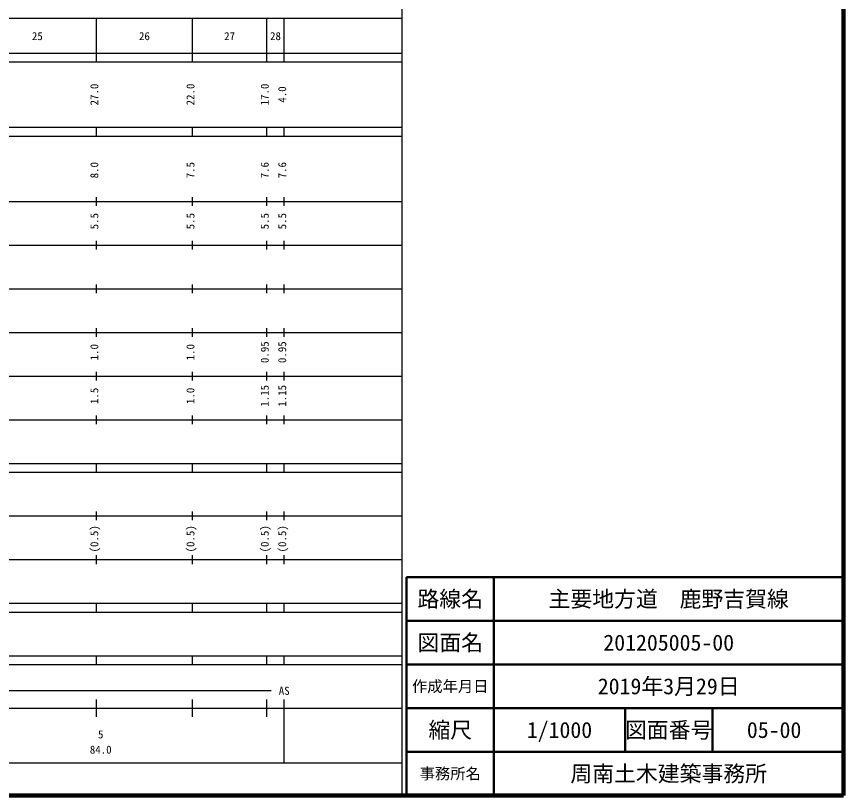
# Model space of a CAD drawing. Units: millimetres on the paper, enlarged 1000 times. Extents: x 40000 to 680000, y 20000 to 380000.
# Drawn here: x 490732 to 680000, y 20000 to 198357 of the extents above; entities that cross this region are included whole.
import ezdxf
from ezdxf.enums import TextEntityAlignment as Align

# ---------------------------------------------------------------- set-up
doc = ezdxf.new("R2010")
doc.units = ezdxf.units.MM
doc.header["$LTSCALE"] = 1000
for name, color, linetype, lineweight in [('M-TTL', 2, 'Continuous', 140), ('M-TTL-BAND', 7, 'Continuous', 25), ('M-TTL-FRAM', 2, 'Continuous', 50), ('M-TTL-LINE', 7, 'Continuous', 50)]:
    doc.layers.add(name, color=color, linetype=linetype, lineweight=lineweight)
doc.layers.add('M-TTL-TXT', color=7, linetype='Continuous')
doc.styles.add('ＭＳ ゴシック', font='')
doc.styles.get('ＭＳ ゴシック').set_extended_font_data('MS Gothic')

msp = doc.modelspace()

# ---------------------------------------------------------------- linework, layer by layer
at = {"layer": 'M-TTL'}
for p, q in [((680000, 20000), (680000, 380000)), ((40000, 20000), (680000, 20000))]:
    msp.add_line(p, q, dxfattribs=at)
at = {"layer": 'M-TTL-BAND'}
for p, q in [((579000, 20000), (579000, 370000)), ((68000, 198000), (579000, 198000)), ((509000, 188000), (509000, 198000)), ((531000, 188000), (531000, 198000)), ((548000, 188000), (548000, 198000)), ((552000, 188000), (552000, 198000)), ((40000, 190000), (579000, 190000)), ((40000, 188000), (579000, 188000)), ((40000, 173000), (579000, 173000)), ((509000, 171000), (509000, 173000)), ((531000, 171000), (531000, 173000)), ((548000, 171000), (548000, 173000)), ((552000, 171000), (552000, 173000)), ((40000, 171000), (579000, 171000)), ((40000, 156000), (579000, 156000)), ((509000, 155000), (509000, 157000)), ((531000, 155000), (531000, 157000)), ((548000, 155000), (548000, 157000)), ((552000, 155000), (552000, 157000)), ((46000, 146000), (579000, 146000)), ((509000, 145000), (509000, 147000)), ((531000, 145000), (531000, 147000)), ((548000, 145000), (548000, 147000)), ((552000, 145000), (552000, 147000)), ((509000, 135000), (509000, 137000)), ((531000, 135000), (531000, 137000)), ((548000, 135000), (548000, 137000)), ((552000, 135000), (552000, 137000)), ((52000, 136000), (579000, 136000)), ((509000, 125000), (509000, 127000)), ((531000, 125000), (531000, 127000)), ((548000, 125000), (548000, 127000)), ((552000, 125000), (552000, 127000)), ((46000, 126000), (579000, 126000)), ((52000, 116000), (579000, 116000)), ((509000, 115000), (509000, 117000)), ((531000, 115000), (531000, 117000)), ((548000, 115000), (548000, 117000)), ((552000, 115000), (552000, 117000)), ((46000, 106000), (579000, 106000)), ((509000, 105000), (509000, 107000)), ((531000, 105000), (531000, 107000)), ((548000, 105000), (548000, 107000)), ((552000, 105000), (552000, 107000)), ((40000, 96000), (579000, 96000)), ((509000, 94000), (509000, 96000)), ((531000, 94000), (531000, 96000)), ((548000, 94000), (548000, 96000)), ((552000, 94000), (552000, 96000)), ((40000, 94000), (579000, 94000)), ((49000, 84000), (579000, 84000)), ((509000, 83000), (509000, 85000)), ((531000, 83000), (531000, 85000)), ((548000, 83000), (548000, 85000)), ((552000, 83000), (552000, 85000)), ((40000, 74000), (579000, 74000)), ((509000, 73000), (509000, 75000)), ((531000, 73000), (531000, 75000)), ((548000, 73000), (548000, 75000)), ((552000, 73000), (552000, 75000)), ((40000, 64000), (579000, 64000)), ((509000, 62000), (509000, 64000)), ((531000, 62000), (531000, 64000)), ((548000, 62000), (548000, 64000)), ((552000, 62000), (552000, 64000)), ((40000, 62000), (579000, 62000)), ((40000, 52000), (579000, 52000)), ((509000, 50000), (509000, 52000)), ((531000, 50000), (531000, 52000)), ((548000, 50000), (548000, 52000)), ((552000, 50000), (552000, 52000)), ((40000, 50000), (579000, 50000)), ((71000, 44000), (549000, 44000)), ((509000, 38000), (509000, 42000)), ((531000, 38000), (531000, 42000)), ((548000, 38000), (548000, 42000)), ((552000, 27500), (552000, 42000)), ((40000, 40000), (579000, 40000)), ((68000, 27500), (579000, 27500))]:
    msp.add_line(p, q, dxfattribs=at)
at = {"layer": 'M-TTL-FRAM'}
for p, q in [((680000, 70000), (580000, 70000)), ((580000, 70000), (580000, 20000))]:
    msp.add_line(p, q, dxfattribs=at)
at = {"layer": 'M-TTL-LINE'}
for p, q in [((600000, 70000), (600000, 20000)), ((680000, 60000), (580000, 60000)), ((680000, 50000), (580000, 50000)), ((680000, 40000), (580000, 40000)), ((630000, 40000), (630000, 30000)), ((650000, 40000), (650000, 30000)), ((680000, 30000), (580000, 30000))]:
    msp.add_line(p, q, dxfattribs=at)

# ---------------------------------------------------------------- texts
at = {"layer": 'M-TTL-BAND', "style": 'ＭＳ ゴシック'}
for s, p in [('25', (495500, 192405)), ('26', (520000, 192405)), ('27', (539500, 192405)), ('28', (550000, 192405)), ('AS', (552000, 42500)), ('5', (510000, 32523)), ('84.0', (510000, 29033))]:
    msp.add_text(s, height=1833, dxfattribs=at).set_placement(p, align=Align.BOTTOM_CENTER)
for s, p in [('27.0', (510000, 180500)), ('22.0', (532000, 180500)), ('17.0', (549000, 180500)), ('4.0', (553000, 180500)), ('8.0', (510000, 163174)), ('7.5', (532000, 163174)), ('7.6', (549000, 163174)), ('7.6', (553000, 163174)), ('5.5', (510000, 151500)), ('5.5', (532000, 151500)), ('5.5', (549000, 151500)), ('5.5', (553000, 151500)), ('1.0', (510000, 121500)), ('1.0', (532000, 121500)), ('0.95', (549000, 121500)), ('0.95', (553000, 121500)), ('1.15', (549000, 111500)), ('1.15', (553000, 111500)), ('1.5', (510000, 111500)), ('1.0', (532000, 111500)), ('(0.5)', (510000, 78764)), ('(0.5)', (532000, 78764)), ('(0.5)', (549000, 78764)), ('(0.5)', (553000, 78764))]:
    msp.add_text(s, height=1833, rotation=90, dxfattribs=at).set_placement(p, align=Align.BOTTOM_CENTER)
at = {"layer": 'M-TTL-TXT', "style": 'ＭＳ ゴシック'}
for s, height, p in [('路線名', 3666, (590000, 65000)), ('路線名', 3666, (590000, 65000)), ('主要地方道\u3000鹿野吉賀線', 3666, (640000, 65000)), ('図面名', 3666, (590000, 55000)), ('図面名', 3666, (590000, 55000)), ('201205005-00', 3666, (640000, 55000)), ('2019年3月29日', 3666, (640000, 45000)), ('作成年月日', 2566, (590000, 45000)), ('作成年月日', 2566, (590000, 45000)), ('縮尺', 3666, (590000, 35000)), ('縮尺', 3666, (590000, 35000)), ('1/1000', 3666, (615000, 35000)), ('図面番号', 3666, (640000, 35000)), ('図面番号', 3666, (640000, 35000)), ('05-00', 3666, (664125, 35000)), ('事務所名', 2566, (590000, 25000)), ('事務所名', 2566, (590000, 25000)), ('周南土木建築事務所', 3666, (640000, 25000))]:
    msp.add_text(s, height=height, dxfattribs=at).set_placement(p, align=Align.MIDDLE_CENTER)

doc.saveas('drawing.dxf')
